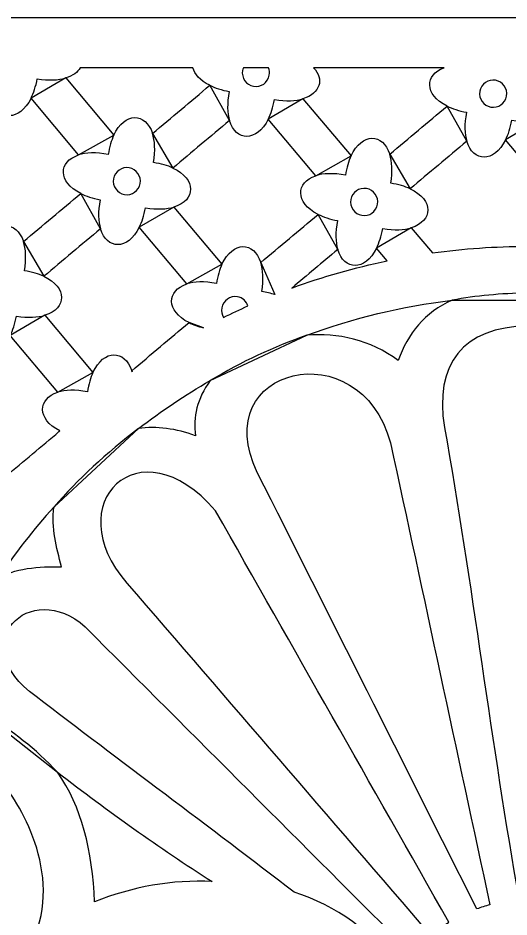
# Model space of a CAD drawing. Header units: centimetres. Extents: x 1.5 to 9.5, y -8.6 to 8.7.
# Drawn here: x 3.307 to 5.445, y 4.773 to 8.687 of the extents above; entities that cross this region are included whole.
import ezdxf

# ---------------------------------------------------------------- set-up
doc = ezdxf.new("R2010")
doc.units = ezdxf.units.CM
doc.header["$MEASUREMENT"] = 0
doc.layers.add('layer 1', color=7, linetype='Continuous')

msp = doc.modelspace()

# ---------------------------------------------------------------- linework, layer by layer
at = {"layer": 'layer 1', "color": 250}
for points, knots in [([(1.50051, 8.68746), (1.50051, 8.68746), (9.54949, 8.68746), (9.54949, 8.68746), (9.54949, 8.68746), (9.54949, 8.68746), (9.54949, -8.63422), (9.54949, -8.63422), (9.54949, -8.63422), (9.54949, -8.63422), (1.50051, -8.63422), (1.50051, -8.63422), (1.50051, -8.63422), (1.50051, -8.63422), (1.50051, 8.68746), (1.50051, 8.68746)], [0, 0, 0, 0, 0.2, 0.2, 0.2, 0.2, 0.4, 0.4, 0.4, 0.4, 0.6, 0.6, 0.6, 0.6, 1, 1, 1, 1]), ([(4.06883, 8.47075), (4.07589, 8.44332), (4.09982, 8.41537), (4.14214, 8.39423), (4.14214, 8.39423), (4.05899, 8.32446), (3.97583, 8.25468), (3.89268, 8.18491), (3.89268, 8.18491), (3.86292, 8.27724), (3.77137, 8.27959), (3.72395, 8.17703), (3.72395, 8.17703), (3.72395, 8.17703), (3.51484, 8.42623), (3.51484, 8.42623), (3.51484, 8.42623), (3.54573, 8.43555), (3.56696, 8.45164), (3.57802, 8.47075), (3.57802, 8.47075), (3.57802, 8.47075), (4.06883, 8.47075), (4.06883, 8.47075)], [0, 0, 0, 0, 0.1428571, 0.1428571, 0.1428571, 0.1428571, 0.2857143, 0.2857143, 0.2857143, 0.2857143, 0.4285714, 0.4285714, 0.4285714, 0.4285714, 0.5714286, 0.5714286, 0.5714286, 0.5714286, 0.7142857, 0.7142857, 0.7142857, 0.7142857, 1, 1, 1, 1]), ([(4.40116, 8.43799), (4.3955, 8.40593), (4.36476, 8.38441), (4.33271, 8.39006), (4.33271, 8.39006), (4.30066, 8.39571), (4.27913, 8.42645), (4.28478, 8.4585), (4.28478, 8.4585), (4.28554, 8.46279), (4.28674, 8.46688), (4.28834, 8.47075), (4.28834, 8.47075), (4.28834, 8.47075), (4.39756, 8.47075), (4.39756, 8.47075), (4.39756, 8.47075), (4.40173, 8.46072), (4.40318, 8.44944), (4.40116, 8.43799)], [0, 0, 0, 0, 0.1666667, 0.1666667, 0.1666667, 0.1666667, 0.3333333, 0.3333333, 0.3333333, 0.3333333, 0.5, 0.5, 0.5, 0.5, 0.6666667, 0.6666667, 0.6666667, 0.6666667, 1, 1, 1, 1]), ([(5.16217, 8.47075), (5.07806, 8.44108), (5.0757, 8.3536), (5.17534, 8.30384), (5.17534, 8.30384), (5.09219, 8.23406), (5.00903, 8.16429), (4.92588, 8.09452), (4.92588, 8.09452), (4.89613, 8.18684), (4.80458, 8.1892), (4.75716, 8.08663), (4.75716, 8.08663), (4.75716, 8.08663), (4.54805, 8.33583), (4.54805, 8.33583), (4.54805, 8.33583), (4.62349, 8.3586), (4.64136, 8.42169), (4.59398, 8.47075), (4.59398, 8.47075), (4.59398, 8.47075), (5.16217, 8.47075), (5.16217, 8.47075)], [0, 0, 0, 0, 0.1428571, 0.1428571, 0.1428571, 0.1428571, 0.2857143, 0.2857143, 0.2857143, 0.2857143, 0.4285714, 0.4285714, 0.4285714, 0.4285714, 0.5714286, 0.5714286, 0.5714286, 0.5714286, 0.7142857, 0.7142857, 0.7142857, 0.7142857, 1, 1, 1, 1]), ([(3.51484, 8.42623), (3.48336, 8.41673), (3.4419, 8.41423), (3.39093, 8.42273), (3.39093, 8.42273), (3.38464, 8.38888), (3.3752, 8.36067), (3.36378, 8.33781), (3.36378, 8.33781), (3.36378, 8.33781), (3.51484, 8.42623), (3.51484, 8.42623)], [0, 0, 0, 0, 0.25, 0.25, 0.25, 0.25, 0.5, 0.5, 0.5, 0.5, 1, 1, 1, 1]), ([(5.43436, 8.34758), (5.42871, 8.31554), (5.39796, 8.29401), (5.36592, 8.29966), (5.36592, 8.29966), (5.33387, 8.30531), (5.31234, 8.33606), (5.31799, 8.36811), (5.31799, 8.36811), (5.32364, 8.40015), (5.35438, 8.42168), (5.38644, 8.41603), (5.38644, 8.41603), (5.41848, 8.41038), (5.44001, 8.37964), (5.43436, 8.34758)], [0, 0, 0, 0, 0.2, 0.2, 0.2, 0.2, 0.4, 0.4, 0.4, 0.4, 0.6, 0.6, 0.6, 0.6, 1, 1, 1, 1]), ([(4.22788, 8.24092), (4.21829, 8.27275), (4.21651, 8.3151), (4.22705, 8.36708), (4.22705, 8.36708), (4.19321, 8.37337), (4.165, 8.38282), (4.14214, 8.39423), (4.14214, 8.39423), (4.14214, 8.39423), (4.22788, 8.24092), (4.22788, 8.24092)], [0, 0, 0, 0, 0.25, 0.25, 0.25, 0.25, 0.5, 0.5, 0.5, 0.5, 1, 1, 1, 1]), ([(3.19468, 8.33131), (3.22198, 8.24072), (3.31272, 8.2356), (3.36378, 8.33781), (3.36378, 8.33781), (3.36378, 8.33781), (3.57087, 8.091), (3.57087, 8.091), (3.57087, 8.091), (3.48314, 8.06262), (3.47925, 7.97332), (3.58034, 7.92283), (3.58034, 7.92283), (3.49718, 7.85305), (3.41403, 7.78328), (3.33088, 7.7135), (3.33088, 7.7135), (3.30112, 7.80583), (3.20957, 7.80819), (3.16215, 7.70562), (3.16215, 7.70562), (3.16215, 7.70562), (2.95304, 7.95483), (2.95304, 7.95483), (2.95304, 7.95483), (3.04827, 7.98356), (3.0518, 8.07653), (2.94815, 8.12446), (2.94815, 8.12446), (3.03032, 8.1934), (3.1125, 8.26236), (3.19468, 8.33131)], [0, 0, 0, 0, 0.1111111, 0.1111111, 0.1111111, 0.1111111, 0.2222222, 0.2222222, 0.2222222, 0.2222222, 0.3333333, 0.3333333, 0.3333333, 0.3333333, 0.4444444, 0.4444444, 0.4444444, 0.4444444, 0.5555556, 0.5555556, 0.5555556, 0.5555556, 0.6666667, 0.6666667, 0.6666667, 0.6666667, 0.7777778, 0.7777778, 0.7777778, 0.7777778, 1, 1, 1, 1]), ([(4.54805, 8.33583), (4.51657, 8.32633), (4.4751, 8.32383), (4.42413, 8.33233), (4.42413, 8.33233), (4.41784, 8.29848), (4.4084, 8.27027), (4.39698, 8.24741), (4.39698, 8.24741), (4.39698, 8.24741), (4.54805, 8.33583), (4.54805, 8.33583)], [0, 0, 0, 0, 0.25, 0.25, 0.25, 0.25, 0.5, 0.5, 0.5, 0.5, 1, 1, 1, 1]), ([(5.26108, 8.15052), (5.2515, 8.18236), (5.24971, 8.2247), (5.26026, 8.27668), (5.26026, 8.27668), (5.22642, 8.28298), (5.1982, 8.29242), (5.17534, 8.30384), (5.17534, 8.30384), (5.17534, 8.30384), (5.26108, 8.15052), (5.26108, 8.15052)], [0, 0, 0, 0, 0.25, 0.25, 0.25, 0.25, 0.5, 0.5, 0.5, 0.5, 1, 1, 1, 1]), ([(4.22788, 8.24092), (4.25519, 8.15032), (4.34593, 8.1452), (4.39698, 8.24741), (4.39698, 8.24741), (4.39698, 8.24741), (4.60408, 8.0006), (4.60408, 8.0006), (4.60408, 8.0006), (4.51635, 7.97223), (4.51246, 7.88292), (4.61354, 7.83243), (4.61354, 7.83243), (4.5304, 7.76266), (4.44724, 7.69288), (4.36408, 7.6231), (4.36408, 7.6231), (4.33432, 7.71543), (4.24278, 7.71779), (4.19536, 7.61522), (4.19536, 7.61522), (4.19536, 7.61522), (3.98624, 7.86443), (3.98624, 7.86443), (3.98624, 7.86443), (4.08147, 7.89316), (4.08501, 7.98614), (3.98135, 8.03406), (3.98135, 8.03406), (4.06353, 8.10301), (4.14571, 8.17197), (4.22788, 8.24092)], [0, 0, 0, 0, 0.1111111, 0.1111111, 0.1111111, 0.1111111, 0.2222222, 0.2222222, 0.2222222, 0.2222222, 0.3333333, 0.3333333, 0.3333333, 0.3333333, 0.4444444, 0.4444444, 0.4444444, 0.4444444, 0.5555556, 0.5555556, 0.5555556, 0.5555556, 0.6666667, 0.6666667, 0.6666667, 0.6666667, 0.7777778, 0.7777778, 0.7777778, 0.7777778, 1, 1, 1, 1]), ([(5.58125, 8.24544), (5.54977, 8.23594), (5.50831, 8.23343), (5.45734, 8.24193), (5.45734, 8.24193), (5.45104, 8.20809), (5.4416, 8.17988), (5.43018, 8.15702), (5.43018, 8.15702), (5.43018, 8.15702), (5.58125, 8.24544), (5.58125, 8.24544)], [0, 0, 0, 0, 0.25, 0.25, 0.25, 0.25, 0.5, 0.5, 0.5, 0.5, 1, 1, 1, 1]), ([(3.89267, 8.18491), (3.90293, 8.15308), (3.90585, 8.11059), (3.89709, 8.058), (3.89709, 8.058), (3.9305, 8.05299), (3.95851, 8.04461), (3.98135, 8.03406), (3.98135, 8.03406), (3.98135, 8.03406), (3.89267, 8.18491), (3.89267, 8.18491)], [0, 0, 0, 0, 0.25, 0.25, 0.25, 0.25, 0.5, 0.5, 0.5, 0.5, 1, 1, 1, 1]), ([(3.57087, 8.091), (3.60302, 8.10139), (3.64639, 8.10363), (3.7, 8.09276), (3.7, 8.09276), (3.70502, 8.12616), (3.71339, 8.15419), (3.72395, 8.17703), (3.72395, 8.17703), (3.72395, 8.17703), (3.57087, 8.091), (3.57087, 8.091)], [0, 0, 0, 0, 0.25, 0.25, 0.25, 0.25, 0.5, 0.5, 0.5, 0.5, 1, 1, 1, 1]), ([(5.58748, 7.6923), (5.56672, 7.69273), (5.54591, 7.69295), (5.52506, 7.69295), (5.52506, 7.69295), (5.38478, 7.69295), (5.2467, 7.68321), (5.11147, 7.66438), (5.11147, 7.66438), (5.11147, 7.66438), (5.01946, 7.77403), (5.01946, 7.77403), (5.01946, 7.77403), (5.11468, 7.80277), (5.11822, 7.89574), (5.01456, 7.94366), (5.01456, 7.94366), (5.09673, 8.01261), (5.17891, 8.08157), (5.26108, 8.15052), (5.26108, 8.15052), (5.28839, 8.05992), (5.37914, 8.0548), (5.43018, 8.15702), (5.43018, 8.15702), (5.43018, 8.15702), (5.63728, 7.9102), (5.63728, 7.9102), (5.63728, 7.9102), (5.54955, 7.88183), (5.54567, 7.79252), (5.64675, 7.74203), (5.64675, 7.74203), (5.62699, 7.72545), (5.60724, 7.70888), (5.58748, 7.6923)], [0, 0, 0, 0, 0.1, 0.1, 0.1, 0.1, 0.2, 0.2, 0.2, 0.2, 0.3, 0.3, 0.3, 0.3, 0.4, 0.4, 0.4, 0.4, 0.5, 0.5, 0.5, 0.5, 0.6, 0.6, 0.6, 0.6, 0.7, 0.7, 0.7, 0.7, 0.8, 0.8, 0.8, 0.8, 1, 1, 1, 1]), ([(4.60408, 8.0006), (4.63623, 8.011), (4.67959, 8.01323), (4.73321, 8.00236), (4.73321, 8.00236), (4.73823, 8.03577), (4.7466, 8.06379), (4.75716, 8.08663), (4.75716, 8.08663), (4.75716, 8.08663), (4.60408, 8.0006), (4.60408, 8.0006)], [0, 0, 0, 0, 0.25, 0.25, 0.25, 0.25, 0.5, 0.5, 0.5, 0.5, 1, 1, 1, 1]), ([(4.92588, 8.09451), (4.93614, 8.06268), (4.93906, 8.02019), (4.93029, 7.9676), (4.93029, 7.9676), (4.9637, 7.96259), (4.99172, 7.95422), (5.01455, 7.94366), (5.01455, 7.94366), (5.01455, 7.94366), (4.92588, 8.09451), (4.92588, 8.09451)], [0, 0, 0, 0, 0.25, 0.25, 0.25, 0.25, 0.5, 0.5, 0.5, 0.5, 1, 1, 1, 1]), ([(3.83936, 7.96657), (3.83371, 7.93453), (3.80296, 7.913), (3.77091, 7.91865), (3.77091, 7.91865), (3.73886, 7.9243), (3.71734, 7.95505), (3.72298, 7.98709), (3.72298, 7.98709), (3.72864, 8.01915), (3.75938, 8.04067), (3.79143, 8.03502), (3.79143, 8.03502), (3.82347, 8.02937), (3.84501, 7.99863), (3.83936, 7.96657)], [0, 0, 0, 0, 0.2, 0.2, 0.2, 0.2, 0.4, 0.4, 0.4, 0.4, 0.6, 0.6, 0.6, 0.6, 1, 1, 1, 1]), ([(4.87256, 7.87618), (4.86691, 7.84413), (4.83616, 7.8226), (4.80412, 7.82826), (4.80412, 7.82826), (4.77207, 7.83391), (4.75054, 7.86466), (4.75619, 7.8967), (4.75619, 7.8967), (4.76184, 7.92875), (4.79259, 7.95028), (4.82463, 7.94463), (4.82463, 7.94463), (4.85669, 7.93898), (4.87822, 7.90823), (4.87256, 7.87618)], [0, 0, 0, 0, 0.2, 0.2, 0.2, 0.2, 0.4, 0.4, 0.4, 0.4, 0.6, 0.6, 0.6, 0.6, 1, 1, 1, 1]), ([(3.66608, 7.76951), (3.6565, 7.80134), (3.65471, 7.84369), (3.66525, 7.89567), (3.66525, 7.89567), (3.63141, 7.90197), (3.6032, 7.91141), (3.58034, 7.92283), (3.58034, 7.92283), (3.58034, 7.92283), (3.66608, 7.76951), (3.66608, 7.76951)], [0, 0, 0, 0, 0.25, 0.25, 0.25, 0.25, 0.5, 0.5, 0.5, 0.5, 1, 1, 1, 1]), ([(3.98624, 7.86443), (3.95477, 7.85493), (3.91331, 7.85243), (3.86233, 7.86092), (3.86233, 7.86092), (3.85604, 7.82708), (3.8466, 7.79886), (3.83518, 7.77601), (3.83518, 7.77601), (3.83518, 7.77601), (3.98624, 7.86443), (3.98624, 7.86443)], [0, 0, 0, 0, 0.25, 0.25, 0.25, 0.25, 0.5, 0.5, 0.5, 0.5, 1, 1, 1, 1]), ([(4.69929, 7.67912), (4.6897, 7.71095), (4.68792, 7.75329), (4.69846, 7.80528), (4.69846, 7.80528), (4.66462, 7.81157), (4.6364, 7.82101), (4.61354, 7.83243), (4.61354, 7.83243), (4.61354, 7.83243), (4.69929, 7.67912), (4.69929, 7.67912)], [0, 0, 0, 0, 0.25, 0.25, 0.25, 0.25, 0.5, 0.5, 0.5, 0.5, 1, 1, 1, 1]), ([(3.66608, 7.76951), (3.69339, 7.67891), (3.78413, 7.6738), (3.83518, 7.77601), (3.83518, 7.77601), (3.83518, 7.77601), (4.04228, 7.5292), (4.04228, 7.5292), (4.04228, 7.5292), (3.95455, 7.50082), (3.95066, 7.41152), (4.05175, 7.36103), (4.05175, 7.36103), (3.96859, 7.29125), (3.88544, 7.22147), (3.80229, 7.1517), (3.80229, 7.1517), (3.77253, 7.24403), (3.68098, 7.24639), (3.63356, 7.14382), (3.63356, 7.14382), (3.63356, 7.14382), (3.42445, 7.39303), (3.42445, 7.39303), (3.42445, 7.39303), (3.51968, 7.42176), (3.52321, 7.51473), (3.41955, 7.56265), (3.41955, 7.56265), (3.50173, 7.63161), (3.58391, 7.70056), (3.66608, 7.76951)], [0, 0, 0, 0, 0.1111111, 0.1111111, 0.1111111, 0.1111111, 0.2222222, 0.2222222, 0.2222222, 0.2222222, 0.3333333, 0.3333333, 0.3333333, 0.3333333, 0.4444444, 0.4444444, 0.4444444, 0.4444444, 0.5555556, 0.5555556, 0.5555556, 0.5555556, 0.6666667, 0.6666667, 0.6666667, 0.6666667, 0.7777778, 0.7777778, 0.7777778, 0.7777778, 1, 1, 1, 1]), ([(5.01946, 7.77403), (4.98798, 7.76453), (4.94651, 7.76203), (4.89554, 7.77053), (4.89554, 7.77053), (4.88925, 7.73668), (4.87981, 7.70847), (4.86839, 7.68561), (4.86839, 7.68561), (4.86839, 7.68561), (5.01946, 7.77403), (5.01946, 7.77403)], [0, 0, 0, 0, 0.25, 0.25, 0.25, 0.25, 0.5, 0.5, 0.5, 0.5, 1, 1, 1, 1]), ([(3.33088, 7.7135), (3.34113, 7.68168), (3.34405, 7.63918), (3.33528, 7.5866), (3.33528, 7.5866), (3.36869, 7.58159), (3.39672, 7.57321), (3.41955, 7.56265), (3.41955, 7.56265), (3.41955, 7.56265), (3.33088, 7.7135), (3.33088, 7.7135)], [0, 0, 0, 0, 0.25, 0.25, 0.25, 0.25, 0.5, 0.5, 0.5, 0.5, 1, 1, 1, 1]), ([(4.91485, 7.63024), (4.77246, 7.60056), (4.63374, 7.56068), (4.49946, 7.51145), (4.49946, 7.51145), (4.56608, 7.56734), (4.63268, 7.62323), (4.69929, 7.67912), (4.69929, 7.67912), (4.7266, 7.58852), (4.81734, 7.5834), (4.86839, 7.68561), (4.86839, 7.68561), (4.86839, 7.68561), (4.91485, 7.63024), (4.91485, 7.63024)], [0, 0, 0, 0, 0.2, 0.2, 0.2, 0.2, 0.4, 0.4, 0.4, 0.4, 0.6, 0.6, 0.6, 0.6, 1, 1, 1, 1]), ([(4.04228, 7.5292), (4.07443, 7.53959), (4.11779, 7.54183), (4.17141, 7.53096), (4.17141, 7.53096), (4.17642, 7.56436), (4.1848, 7.59238), (4.19536, 7.61522), (4.19536, 7.61522), (4.19536, 7.61522), (4.04228, 7.5292), (4.04228, 7.5292)], [0, 0, 0, 0, 0.25, 0.25, 0.25, 0.25, 0.5, 0.5, 0.5, 0.5, 1, 1, 1, 1]), ([(4.36408, 7.6231), (4.37434, 7.59128), (4.37726, 7.54878), (4.36849, 7.4962), (4.36849, 7.4962), (4.38948, 7.49305), (4.40833, 7.48858), (4.42511, 7.48307), (4.42511, 7.48307), (4.42511, 7.48307), (4.36408, 7.6231), (4.36408, 7.6231)], [0, 0, 0, 0, 0.25, 0.25, 0.25, 0.25, 0.5, 0.5, 0.5, 0.5, 1, 1, 1, 1]), ([(4.30856, 7.43384), (4.27282, 7.41785), (4.23744, 7.40119), (4.20246, 7.38385), (4.20246, 7.38385), (4.19501, 7.39579), (4.19176, 7.4104), (4.19439, 7.42529), (4.19439, 7.42529), (4.20004, 7.45734), (4.23079, 7.47887), (4.26284, 7.47322), (4.26284, 7.47322), (4.28482, 7.46935), (4.30186, 7.45366), (4.30856, 7.43384)], [0, 0, 0, 0, 0.2, 0.2, 0.2, 0.2, 0.4, 0.4, 0.4, 0.4, 0.6, 0.6, 0.6, 0.6, 1, 1, 1, 1]), ([(5.19775, 7.4584), (5.30159, 7.47944), (5.40918, 7.48676), (5.52506, 7.49057), (5.52506, 7.49057), (5.64093, 7.48676), (5.74852, 7.47944), (5.85235, 7.4584), (5.85235, 7.4584), (5.85235, 7.4584), (5.19775, 7.4584), (5.19775, 7.4584)], [0, 0, 0, 0, 0.25, 0.25, 0.25, 0.25, 0.5, 0.5, 0.5, 0.5, 1, 1, 1, 1]), ([(5.19775, 7.4584), (4.97788, 7.4324), (4.76574, 7.38054), (4.56446, 7.30597), (4.56446, 7.30597), (4.69724, 7.31849), (4.84285, 7.28509), (4.96282, 7.19615), (4.96282, 7.19615), (5.00267, 7.3124), (5.07992, 7.40623), (5.19775, 7.4584)], [0, 0, 0, 0, 0.25, 0.25, 0.25, 0.25, 0.5, 0.5, 0.5, 0.5, 1, 1, 1, 1]), ([(3.42445, 7.39302), (3.39297, 7.38352), (3.35151, 7.38102), (3.30054, 7.38951), (3.30054, 7.38951), (3.29424, 7.35567), (3.2848, 7.32746), (3.27338, 7.3046), (3.27338, 7.3046), (3.27338, 7.3046), (3.42445, 7.39302), (3.42445, 7.39302)], [0, 0, 0, 0, 0.25, 0.25, 0.25, 0.25, 0.5, 0.5, 0.5, 0.5, 1, 1, 1, 1]), ([(4.11475, 7.33857), (4.09044, 7.3445), (4.06948, 7.35216), (4.05175, 7.36103), (4.05175, 7.36103), (4.05175, 7.36103), (4.11475, 7.33857), (4.11475, 7.33857)], [0, 0, 0, 0, 0.3333333, 0.3333333, 0.3333333, 0.3333333, 1, 1, 1, 1]), ([(5.30492, 4.80822), (5.32279, 4.81437), (5.34262, 4.82091), (5.36178, 4.82579), (5.36178, 4.82579), (5.21799, 5.49573), (5.07301, 6.16759), (4.92923, 6.83754), (4.92923, 6.83754), (4.79628, 7.32905), (4.12671, 7.16754), (4.34913, 6.70857), (4.34913, 6.70857), (4.66772, 6.07615), (4.98631, 5.44063), (5.30492, 4.80822)], [0, 0, 0, 0, 0.2, 0.2, 0.2, 0.2, 0.4, 0.4, 0.4, 0.4, 0.6, 0.6, 0.6, 0.6, 1, 1, 1, 1]), ([(5.52506, 4.84809), (5.52506, 4.84809), (5.48879, 4.84682), (5.48879, 4.84682), (5.48879, 4.84682), (5.36854, 5.52109), (5.28456, 6.2304), (5.16431, 6.90467), (5.16431, 6.90467), (5.11711, 7.179), (5.24649, 7.34233), (5.52506, 7.34624), (5.52506, 7.34624), (5.80362, 7.34233), (5.93301, 7.179), (5.88581, 6.90467), (5.88581, 6.90467), (5.76555, 6.2304), (5.68157, 5.52109), (5.56132, 4.84682), (5.56132, 4.84682), (5.56132, 4.84682), (5.52506, 4.84809), (5.52506, 4.84809)], [0, 0, 0, 0, 0.1428571, 0.1428571, 0.1428571, 0.1428571, 0.2857143, 0.2857143, 0.2857143, 0.2857143, 0.4285714, 0.4285714, 0.4285714, 0.4285714, 0.5714286, 0.5714286, 0.5714286, 0.5714286, 0.7142857, 0.7142857, 0.7142857, 0.7142857, 1, 1, 1, 1]), ([(3.48869, 6.89026), (3.48299, 6.88495), (3.4773, 6.87961), (3.47163, 6.87425), (3.47163, 6.87425), (3.39458, 6.8096), (3.31754, 6.74495), (3.24049, 6.6803), (3.24049, 6.6803), (3.21073, 6.77263), (3.11918, 6.77499), (3.07176, 6.67241), (3.07176, 6.67241), (3.07176, 6.67241), (2.86266, 6.92162), (2.86266, 6.92162), (2.86266, 6.92162), (2.95788, 6.95035), (2.96141, 7.04333), (2.85776, 7.09125), (2.85776, 7.09125), (2.93993, 7.1602), (3.02211, 7.22916), (3.10428, 7.29811), (3.10428, 7.29811), (3.13159, 7.20751), (3.22233, 7.20239), (3.27338, 7.3046), (3.27338, 7.3046), (3.27338, 7.3046), (3.48048, 7.05779), (3.48048, 7.05779), (3.48048, 7.05779), (3.39312, 7.02953), (3.38891, 6.94087), (3.48869, 6.89026)], [0, 0, 0, 0, 0.1, 0.1, 0.1, 0.1, 0.2, 0.2, 0.2, 0.2, 0.3, 0.3, 0.3, 0.3, 0.4, 0.4, 0.4, 0.4, 0.5, 0.5, 0.5, 0.5, 0.6, 0.6, 0.6, 0.6, 0.7, 0.7, 0.7, 0.7, 0.8, 0.8, 0.8, 0.8, 1, 1, 1, 1]), ([(4.14396, 7.10858), (4.2808, 7.19098), (4.42117, 7.25577), (4.56446, 7.30597), (4.56446, 7.30597), (4.56446, 7.30597), (4.14396, 7.10858), (4.14396, 7.10858)], [0, 0, 0, 0, 0.3333333, 0.3333333, 0.3333333, 0.3333333, 1, 1, 1, 1]), ([(3.48049, 7.05779), (3.51263, 7.06819), (3.55599, 7.07042), (3.60962, 7.05955), (3.60962, 7.05955), (3.61462, 7.09295), (3.62301, 7.12098), (3.63356, 7.14381), (3.63356, 7.14381), (3.63356, 7.14381), (3.48049, 7.05779), (3.48049, 7.05779)], [0, 0, 0, 0, 0.25, 0.25, 0.25, 0.25, 0.5, 0.5, 0.5, 0.5, 1, 1, 1, 1]), ([(3.80229, 7.1517), (3.80286, 7.14992), (3.8034, 7.14811), (3.80393, 7.14627), (3.80393, 7.14627), (3.80393, 7.14627), (3.80229, 7.1517), (3.80229, 7.1517)], [0, 0, 0, 0, 0.3333333, 0.3333333, 0.3333333, 0.3333333, 1, 1, 1, 1]), ([(4.14396, 7.10858), (4.0351, 7.04584), (3.93084, 6.97594), (3.83186, 6.89954), (3.83186, 6.89954), (3.90886, 6.91178), (3.99706, 6.89904), (4.07966, 6.86833), (4.07966, 6.86833), (4.06818, 6.95121), (4.08634, 7.02849), (4.14396, 7.10858)], [0, 0, 0, 0, 0.25, 0.25, 0.25, 0.25, 0.5, 0.5, 0.5, 0.5, 1, 1, 1, 1]), ([(4.16697, 6.54218), (4.50572, 5.94492), (4.84446, 5.34765), (5.18321, 4.75039), (5.18321, 4.75039), (5.15515, 4.73232), (5.12815, 4.71353), (5.10308, 4.69346), (5.10308, 4.69346), (4.66262, 5.20463), (4.22217, 5.7158), (3.78171, 6.22697), (3.78171, 6.22697), (3.47823, 6.57079), (3.83523, 6.92895), (4.16697, 6.54218)], [0, 0, 0, 0, 0.2, 0.2, 0.2, 0.2, 0.4, 0.4, 0.4, 0.4, 0.6, 0.6, 0.6, 0.6, 1, 1, 1, 1]), ([(3.46315, 6.5581), (3.56805, 6.67912), (3.69095, 6.79293), (3.83186, 6.89954), (3.83186, 6.89954), (3.83186, 6.89954), (3.46315, 6.5581), (3.46315, 6.5581)], [0, 0, 0, 0, 0.3333333, 0.3333333, 0.3333333, 0.3333333, 1, 1, 1, 1]), ([(3.21843, 6.24489), (3.29257, 6.35512), (3.37441, 6.45978), (3.46315, 6.5581), (3.46315, 6.5581), (3.45124, 6.46701), (3.47483, 6.38214), (3.49666, 6.29816), (3.49666, 6.29816), (3.40015, 6.29921), (3.28661, 6.29252), (3.21843, 6.24489)], [0, 0, 0, 0, 0.25, 0.25, 0.25, 0.25, 0.5, 0.5, 0.5, 0.5, 1, 1, 1, 1]), ([(4.97055, 4.5471), (4.98706, 4.57158), (5.00139, 4.59124), (5.02122, 4.61372), (5.02122, 4.61372), (4.54746, 5.08772), (4.0737, 5.5617), (3.59994, 6.03569), (3.59994, 6.03569), (3.36142, 6.2532), (3.06511, 5.95969), (3.38589, 5.73351), (3.38589, 5.73351), (3.74684, 5.4551), (4.14806, 5.15943), (4.50902, 4.88102), (4.50902, 4.88102), (4.69564, 4.82193), (4.84598, 4.70934), (4.97055, 4.5471)], [0, 0, 0, 0, 0.1666667, 0.1666667, 0.1666667, 0.1666667, 0.3333333, 0.3333333, 0.3333333, 0.3333333, 0.5, 0.5, 0.5, 0.5, 0.6666667, 0.6666667, 0.6666667, 0.6666667, 1, 1, 1, 1]), ([(3.16701, 5.64918), (3.2832, 5.58516), (3.38234, 5.50596), (3.47887, 5.40313), (3.47887, 5.40313), (3.47887, 5.40313), (3.16701, 5.64918), (3.16701, 5.64918)], [0, 0, 0, 0, 0.3333333, 0.3333333, 0.3333333, 0.3333333, 1, 1, 1, 1]), ([(3.47887, 5.40313), (3.58406, 5.25494), (3.63178, 5.06204), (3.64017, 4.83856), (3.64017, 4.83856), (3.80282, 4.90512), (3.98025, 4.93603), (4.15231, 4.92728), (4.15231, 4.92728), (3.91809, 5.07582), (3.70234, 5.23309), (3.47887, 5.40313)], [0, 0, 0, 0, 0.25, 0.25, 0.25, 0.25, 0.5, 0.5, 0.5, 0.5, 1, 1, 1, 1]), ([(3.26095, 5.32712), (3.36738, 5.18695), (3.5291, 4.83949), (3.30522, 4.5624), (3.30522, 4.5624), (2.80048, 4.55427), (2.2903, 4.1043), (2.32719, 3.55619), (2.32719, 3.55619), (2.14091, 3.84427), (2.0087, 4.14411), (2.0696, 4.48593), (2.0696, 4.48593), (2.57538, 4.32091), (2.99262, 4.66571), (2.93493, 4.97696), (2.93493, 4.97696), (2.87656, 5.20505), (3.06305, 5.38348), (3.15228, 5.20235), (3.15228, 5.20235), (3.23278, 5.22248), (3.2529, 5.26407), (3.26095, 5.32712)], [0, 0, 0, 0, 0.1428571, 0.1428571, 0.1428571, 0.1428571, 0.2857143, 0.2857143, 0.2857143, 0.2857143, 0.4285714, 0.4285714, 0.4285714, 0.4285714, 0.5714286, 0.5714286, 0.5714286, 0.5714286, 0.7142857, 0.7142857, 0.7142857, 0.7142857, 1, 1, 1, 1])]:
    msp.add_open_spline(points, degree=3, knots=knots, dxfattribs=at)

doc.saveas('drawing.dxf')
